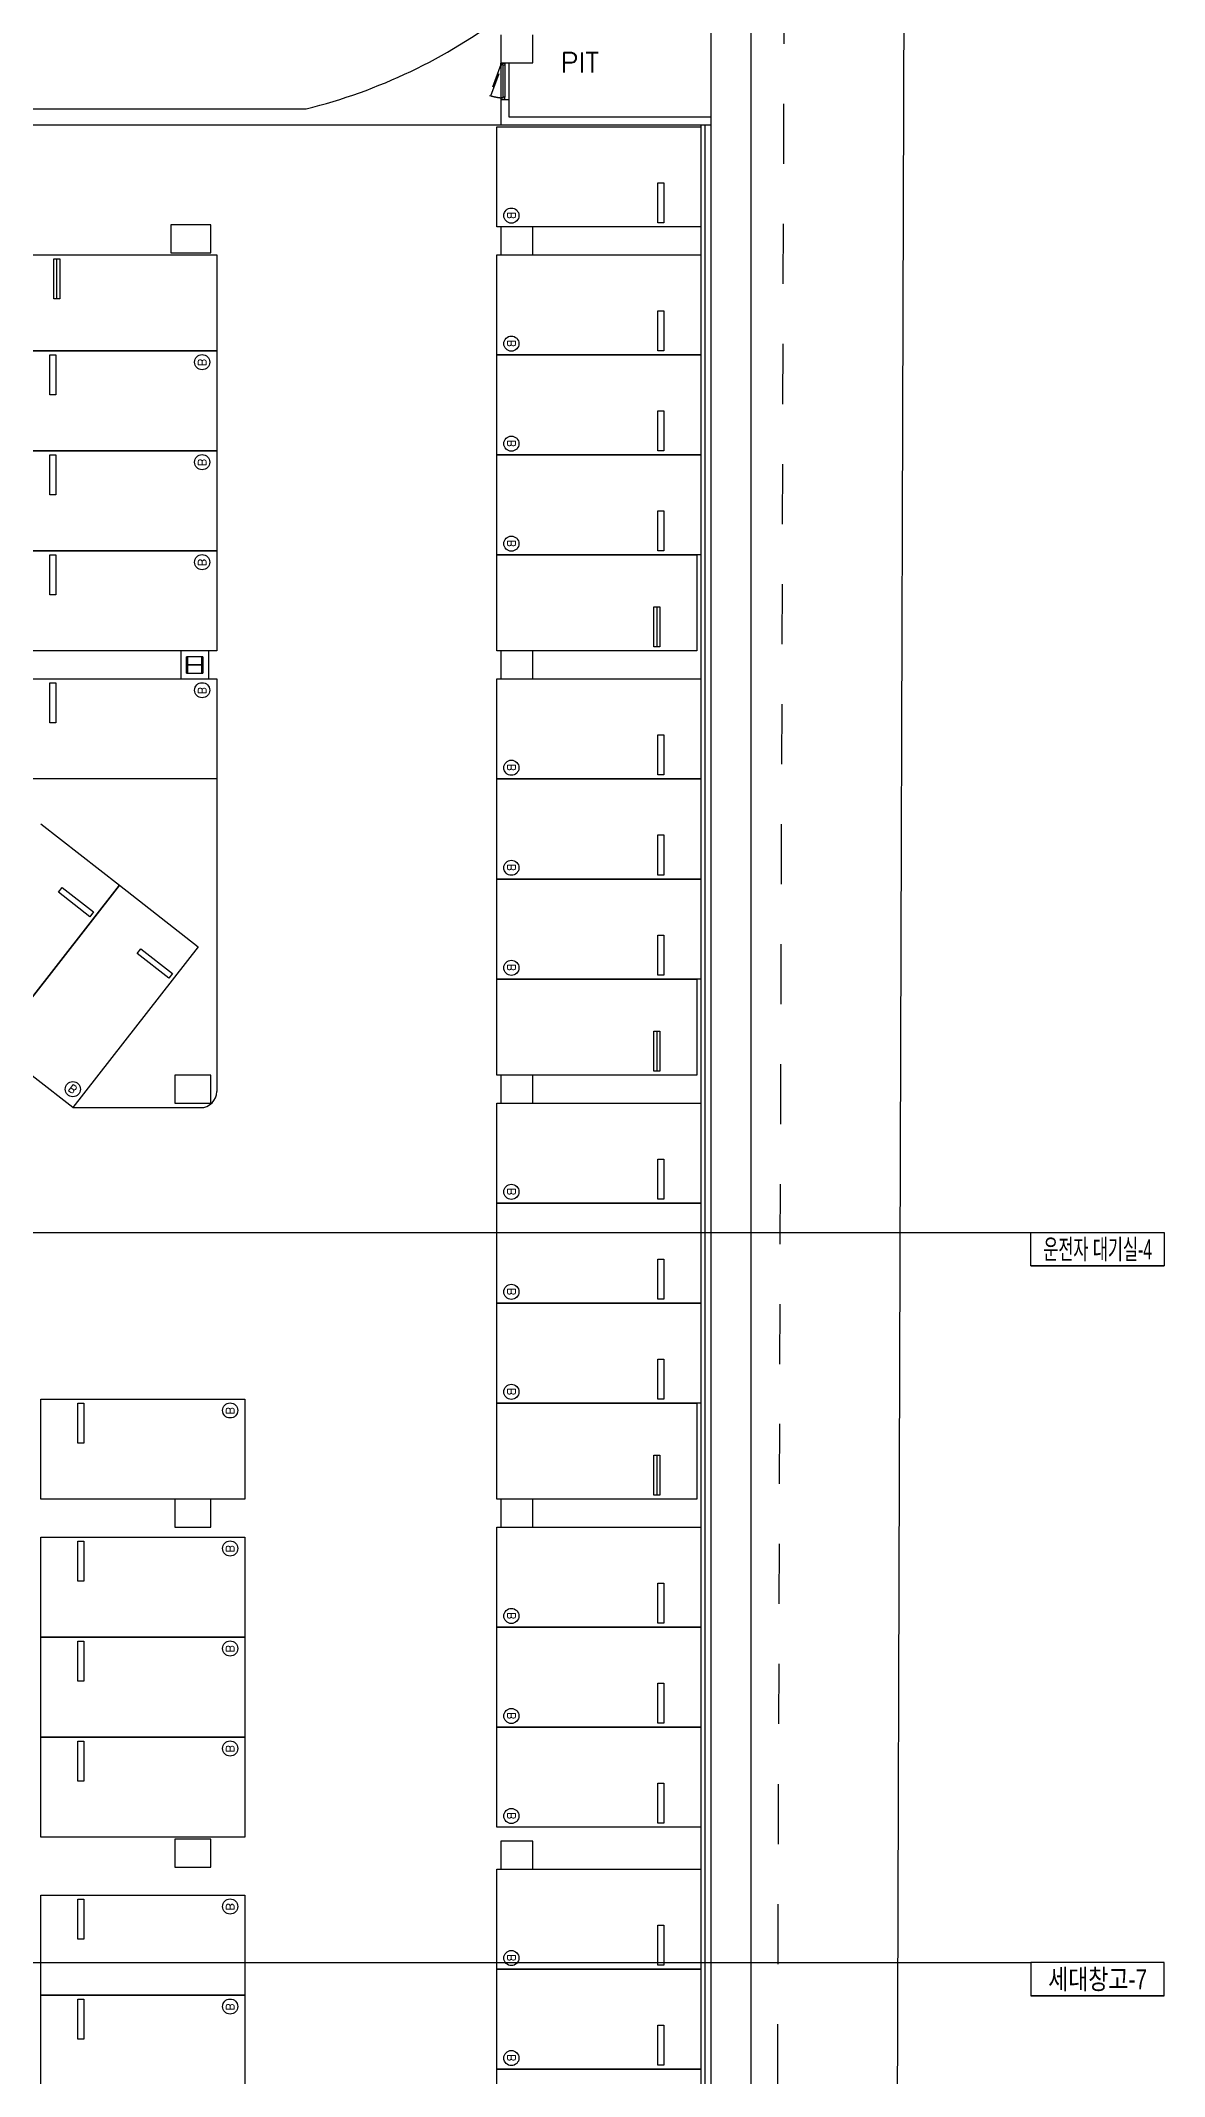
# Model space of a CAD drawing. Header units: millimetres. Extents: x -7614 to 421357, y 87385 to 341757.
# Drawn here: x 393270 to 421357, y 124852 to 175729 of the extents above; entities that cross this region are included whole.
import ezdxf
from ezdxf.enums import TextEntityAlignment as Align

# ---------------------------------------------------------------- set-up
doc = ezdxf.new("R2010")
doc.units = ezdxf.units.MM
doc.header["$LTSCALE"] = 600
doc.header["$MEASUREMENT"] = 0
doc.linetypes.add('HIDDEN', pattern=[2, 1, -1])
for name, color, linetype in [('e-plan', 9, 'CONTINUOUS'), ('e-room-box', 7, 'CONTINUOUS'), ('e-text', 6, 'CONTINUOUS')]:
    doc.layers.add(name, color=color, linetype=linetype)
doc.styles.add('kiahn', font='romans.shx', dxfattribs={"bigfont": 'cadhs.shx'})
doc.styles.add('돋움', font='Dotum.ttf')

msp = doc.modelspace()

# ---------------------------------------------------------------- linework, layer by layer
at = {"layer": 'e-plan', "linetype": 'HIDDEN', "ltscale": 2.5}
for p, q in [((411749, 142649), (412048, 238264)), ((411593, 91658), (411749, 142649))]:
    msp.add_line(p, q, dxfattribs=at)
at = {"layer": 'e-plan'}
for p, q in [((414749, 142639), (415048, 238255)), ((410020, 181477), (410020, 94727)), ((411020, 180477), (411020, 93727)), ((404770, 175877), (404770, 175177)), ((405570, 175177), (405570, 175877)), ((404770, 175177), (405570, 175177)), ((404770, 175167), (404870, 175167)), ((404770, 175132), (404770, 175167)), ((404770, 175132), (404770, 174302)), ((404820, 175132), (404770, 175132)), ((404820, 175117), (404820, 175132)), ((404820, 175117), (404820, 174317)), ((404870, 175117), (404820, 175117)), ((404870, 175167), (404870, 175132)), ((404870, 175132), (404870, 175117)), ((404870, 175117), (404870, 174317)), ((404970, 175177), (404970, 174257)), ((404970, 175177), (404970, 174257)), ((392870, 174027), (399907, 174027)), ((404820, 174302), (404770, 174302)), ((404770, 174302), (404770, 174267)), ((404770, 174267), (404870, 174267)), ((404770, 174257), (404770, 173627)), ((404770, 174257), (404970, 174257)), ((404870, 174317), (404820, 174317)), ((404820, 174317), (404820, 174302)), ((404870, 174302), (404870, 174317)), ((404870, 174267), (404870, 174302)), ((404970, 174257), (404970, 173827)), ((392870, 173627), (404770, 173627)), ((404670, 171077), (404670, 173577)), ((404670, 173577), (409770, 173577)), ((404770, 173627), (410020, 173627)), ((404970, 173827), (410020, 173827)), ((409770, 173627), (409770, 102627)), ((409770, 173577), (409770, 171077)), ((409870, 173627), (409870, 102627)), ((408695, 171177), (408695, 172177)), ((408695, 172177), (408845, 172177)), ((408845, 172177), (408845, 171177)), ((397520, 171127), (396520, 171127)), ((396520, 171127), (396520, 170427)), ((397520, 170427), (397520, 171127)), ((409770, 171077), (404670, 171077)), ((405570, 171077), (404770, 171077)), ((404770, 171077), (404770, 170377)), ((405570, 170377), (405570, 171077)), ((408845, 171177), (408695, 171177)), ((392670, 170377), (397670, 170377)), ((393595, 170277), (393745, 170277)), ((393595, 169277), (393595, 170277)), ((393670, 169277), (393670, 170277)), ((393745, 170277), (393745, 169277)), ((396520, 170427), (397520, 170427)), ((397670, 170377), (397670, 167977)), ((404670, 167877), (404670, 170377)), ((404670, 170377), (409770, 170377)), ((404770, 170377), (405570, 170377)), ((409770, 170377), (409770, 167877)), ((393745, 169277), (393595, 169277)), ((408695, 167977), (408695, 168977)), ((408695, 168977), (408845, 168977)), ((408845, 168977), (408845, 167977)), ((392570, 167977), (397670, 167977)), ((397670, 167977), (392670, 167977)), ((397670, 167977), (397670, 165477)), ((408845, 167977), (408695, 167977)), ((393495, 167877), (393645, 167877)), ((393495, 166877), (393495, 167877)), ((393645, 167877), (393645, 166877)), ((404670, 165377), (404670, 167877)), ((404670, 167877), (409770, 167877)), ((409770, 167877), (404670, 167877)), ((409770, 167877), (409770, 165377)), ((393645, 166877), (393495, 166877)), ((408695, 165477), (408695, 166477)), ((408695, 166477), (408845, 166477)), ((408845, 166477), (408845, 165477)), ((397670, 165477), (392570, 165477)), ((392570, 165477), (397670, 165477)), ((393495, 165377), (393645, 165377)), ((393495, 164377), (393495, 165377)), ((393645, 165377), (393645, 164377)), ((397670, 165477), (397670, 162977)), ((404670, 162877), (404670, 165377)), ((404670, 165377), (409770, 165377)), ((409770, 165377), (404670, 165377)), ((408845, 165477), (408695, 165477)), ((409770, 165377), (409770, 162877)), ((393645, 164377), (393495, 164377)), ((408695, 162977), (408695, 163977)), ((408695, 163977), (408845, 163977)), ((408845, 163977), (408845, 162977)), ((397670, 162977), (392570, 162977)), ((392570, 162977), (397670, 162977)), ((393495, 162877), (393645, 162877)), ((393495, 161877), (393495, 162877)), ((393645, 162877), (393645, 161877)), ((397670, 162977), (397670, 160477)), ((409770, 162877), (404670, 162877)), ((404670, 160477), (404670, 162877)), ((404670, 162877), (409670, 162877)), ((408845, 162977), (408695, 162977)), ((409670, 162877), (409670, 160477)), ((393645, 161877), (393495, 161877)), ((408595, 160577), (408595, 161577)), ((408595, 161577), (408745, 161577)), ((408670, 161577), (408670, 160577)), ((408745, 161577), (408745, 160577)), ((397670, 160477), (392570, 160477)), ((397470, 160477), (396770, 160477)), ((396770, 160477), (396770, 159777)), ((396913, 159924), (396913, 160329)), ((396913, 160329), (396941, 160329)), ((396913, 160329), (396913, 159924)), ((397327, 160329), (396913, 160329)), ((396941, 160329), (396941, 160150)), ((397299, 160150), (397299, 160329)), ((397299, 160329), (397327, 160329)), ((397327, 160329), (397327, 160126)), ((397327, 159924), (397327, 160329)), ((397470, 159777), (397470, 160477)), ((409670, 160477), (404670, 160477)), ((405570, 160477), (404770, 160477)), ((404770, 160477), (404770, 159777)), ((405570, 159777), (405570, 160477)), ((408745, 160577), (408595, 160577)), ((392570, 159777), (397670, 159777)), ((396770, 159777), (397470, 159777)), ((396941, 159924), (396913, 159924)), ((396913, 159924), (397327, 159924)), ((396941, 160104), (396941, 159924)), ((396955, 160136), (397285, 160136)), ((397285, 160118), (396955, 160118)), ((397299, 159924), (397299, 160104)), ((397327, 159924), (397299, 159924)), ((397327, 160126), (397327, 159924)), ((397670, 159777), (397670, 157277)), ((404670, 157277), (404670, 159777)), ((404670, 159777), (409770, 159777)), ((404770, 159777), (405570, 159777)), ((409770, 159777), (409770, 157277)), ((393495, 159677), (393645, 159677)), ((393495, 158677), (393495, 159677)), ((393645, 159677), (393645, 158677)), ((393645, 158677), (393495, 158677)), ((408695, 157377), (408695, 158377)), ((408695, 158377), (408845, 158377)), ((408845, 158377), (408845, 157377)), ((397670, 157277), (392570, 157277)), ((397670, 157277), (397670, 149462)), ((404670, 154777), (404670, 157277)), ((404670, 157277), (409770, 157277)), ((409770, 157277), (404670, 157277)), ((408845, 157377), (408695, 157377)), ((409770, 157277), (409770, 154777)), ((393270, 156159), (395240, 154620)), ((408695, 154877), (408695, 155877)), ((408695, 155877), (408845, 155877)), ((408845, 155877), (408845, 154877)), ((404670, 152277), (404670, 154777)), ((404670, 154777), (409770, 154777)), ((409770, 154777), (404670, 154777)), ((408845, 154877), (408695, 154877)), ((409770, 154777), (409770, 152277)), ((395240, 154620), (392100, 150601)), ((392100, 150601), (395240, 154620)), ((393712, 154450), (393804, 154568)), ((394500, 153834), (393712, 154450)), ((393804, 154568), (394592, 153953)), ((395240, 154620), (397210, 153081)), ((394592, 153953), (394500, 153834)), ((408695, 152377), (408695, 153377)), ((408695, 153377), (408845, 153377)), ((408845, 153377), (408845, 152377)), ((397210, 153081), (394070, 149062)), ((395682, 152911), (395774, 153029)), ((396470, 152295), (395682, 152911)), ((395774, 153029), (396562, 152413)), ((396562, 152413), (396470, 152295)), ((409770, 152277), (404670, 152277)), ((404670, 149877), (404670, 152277)), ((404670, 152277), (409670, 152277)), ((408845, 152377), (408695, 152377)), ((409670, 152277), (409670, 149877)), ((394070, 149062), (392100, 150601)), ((408595, 149977), (408595, 150977)), ((408595, 150977), (408745, 150977)), ((408670, 150977), (408670, 149977)), ((408745, 150977), (408745, 149977)), ((397520, 149877), (396620, 149877)), ((396620, 149877), (396620, 149177)), ((397520, 149177), (397520, 149877)), ((409670, 149877), (404670, 149877)), ((405570, 149877), (404770, 149877)), ((404770, 149877), (404770, 149177)), ((405570, 149177), (405570, 149877)), ((408745, 149977), (408595, 149977)), ((396620, 149177), (397520, 149177)), ((404670, 146677), (404670, 149177)), ((404670, 149177), (409770, 149177)), ((404770, 149177), (405570, 149177)), ((409770, 149177), (409770, 146677)), ((394070, 149062), (397270, 149062)), ((408695, 146777), (408695, 147777)), ((408695, 147777), (408845, 147777)), ((408845, 147777), (408845, 146777)), ((404670, 144177), (404670, 146677)), ((404670, 146677), (409770, 146677)), ((409770, 146677), (404670, 146677)), ((408845, 146777), (408695, 146777)), ((409770, 146677), (409770, 144177)), ((408695, 144277), (408695, 145277)), ((408695, 145277), (408845, 145277)), ((408845, 145277), (408845, 144277)), ((409770, 144177), (404670, 144177)), ((404670, 141677), (404670, 144177)), ((404670, 144177), (409770, 144177)), ((408845, 144277), (408695, 144277)), ((409770, 144177), (409770, 141677)), ((408695, 141777), (408695, 142777)), ((408695, 142777), (408845, 142777)), ((408845, 142777), (408845, 141777)), ((414593, 91642), (414749, 142639)), ((393270, 139277), (393270, 141777)), ((393270, 141777), (398370, 141777)), ((394195, 141677), (394345, 141677)), ((394195, 140677), (394195, 141677)), ((394345, 141677), (394345, 140677)), ((398370, 141777), (398370, 139277)), ((409770, 141677), (404670, 141677)), ((404670, 139277), (404670, 141677)), ((404670, 141677), (409670, 141677)), ((408845, 141777), (408695, 141777)), ((409670, 141677), (409670, 139277)), ((394345, 140677), (394195, 140677)), ((408595, 139377), (408595, 140377)), ((408595, 140377), (408745, 140377)), ((408670, 140377), (408670, 139377)), ((408745, 140377), (408745, 139377)), ((398370, 139277), (393270, 139277)), ((397520, 139277), (396620, 139277)), ((396620, 139277), (396620, 138577)), ((397520, 138577), (397520, 139277)), ((409670, 139277), (404670, 139277)), ((405570, 139277), (404770, 139277)), ((404770, 139277), (404770, 138577)), ((405570, 138577), (405570, 139277)), ((408745, 139377), (408595, 139377)), ((396620, 138577), (397520, 138577)), ((404670, 136077), (404670, 138577)), ((404670, 138577), (409770, 138577)), ((404770, 138577), (405570, 138577)), ((409770, 138577), (409770, 136077)), ((393270, 135827), (393270, 138327)), ((393270, 138327), (398370, 138327)), ((394195, 138227), (394345, 138227)), ((394195, 137227), (394195, 138227)), ((394345, 138227), (394345, 137227)), ((398370, 138327), (398370, 135827)), ((394345, 137227), (394195, 137227)), ((408695, 136177), (408695, 137177)), ((408695, 137177), (408845, 137177)), ((408845, 137177), (408845, 136177)), ((404670, 133577), (404670, 136077)), ((404670, 136077), (409770, 136077)), ((409770, 136077), (404670, 136077)), ((408845, 136177), (408695, 136177)), ((409770, 136077), (409770, 133577)), ((398370, 135827), (393270, 135827)), ((393270, 133327), (393270, 135827)), ((393270, 135827), (398370, 135827)), ((394195, 135727), (394345, 135727)), ((394195, 134727), (394195, 135727)), ((394345, 135727), (394345, 134727)), ((398370, 135827), (398370, 133327)), ((394345, 134727), (394195, 134727)), ((408695, 133677), (408695, 134677)), ((408695, 134677), (408845, 134677)), ((408845, 134677), (408845, 133677)), ((398370, 133327), (393270, 133327)), ((393270, 130827), (393270, 133327)), ((393270, 133327), (398370, 133327)), ((398370, 133327), (398370, 130827)), ((409770, 133577), (404670, 133577)), ((404670, 131077), (404670, 133577)), ((404670, 133577), (409770, 133577)), ((408845, 133677), (408695, 133677)), ((409770, 133577), (409770, 131077)), ((394195, 133227), (394345, 133227)), ((394195, 132227), (394195, 133227)), ((394345, 133227), (394345, 132227)), ((394345, 132227), (394195, 132227)), ((408695, 131177), (408695, 132177)), ((408695, 132177), (408845, 132177)), ((408845, 132177), (408845, 131177)), ((398370, 130827), (393270, 130827)), ((397520, 130777), (396620, 130777)), ((396620, 130777), (396620, 130077)), ((397520, 130077), (397520, 130777)), ((409770, 131077), (404670, 131077)), ((408845, 131177), (408695, 131177)), ((405570, 130727), (404770, 130727)), ((404770, 130727), (404770, 130027)), ((405570, 130027), (405570, 130727)), ((396620, 130077), (397520, 130077)), ((404670, 127527), (404670, 130027)), ((404670, 130027), (409770, 130027)), ((404770, 130027), (405570, 130027)), ((409770, 130027), (409770, 127527)), ((393270, 126877), (393270, 129377)), ((393270, 129377), (398370, 129377)), ((394195, 129277), (394345, 129277)), ((394195, 128277), (394195, 129277)), ((394345, 129277), (394345, 128277)), ((398370, 129377), (398370, 126877)), ((394345, 128277), (394195, 128277)), ((408695, 127627), (408695, 128627)), ((408695, 128627), (408845, 128627)), ((408845, 128627), (408845, 127627)), ((404670, 125027), (404670, 127527)), ((404670, 127527), (409770, 127527)), ((409770, 127527), (404670, 127527)), ((408845, 127627), (408695, 127627)), ((409770, 127527), (409770, 125027)), ((398370, 126877), (393270, 126877)), ((393270, 124377), (393270, 126877)), ((393270, 126877), (398370, 126877)), ((394195, 126777), (394345, 126777)), ((394195, 125777), (394195, 126777)), ((394345, 126777), (394345, 125777)), ((398370, 126877), (398370, 124377)), ((394345, 125777), (394195, 125777)), ((408695, 125127), (408695, 126127)), ((408695, 126127), (408845, 126127)), ((408845, 126127), (408845, 125127)), ((409770, 125027), (404670, 125027)), ((404670, 122527), (404670, 125027)), ((404670, 125027), (409770, 125027)), ((408845, 125127), (408695, 125127)), ((409770, 125027), (409770, 122527))]:
    msp.add_line(p, q, dxfattribs=at)
at = {"layer": 'e-plan', "linetype": 'HIDDEN'}
for p, q in [((404770, 175132), (404485, 174363)), ((404523, 174350), (404808, 175117)), ((404808, 175117), (404770, 175132)), ((404485, 174363), (404523, 174350))]:
    msp.add_line(p, q, dxfattribs=at)
at = {"layer": 'e-plan'}
for centre in [(405036, 171358), (405036, 168158), (397305, 167695), (397305, 165195), (405036, 165658), (405036, 163158), (397305, 162695), (397305, 159495), (405036, 157558), (405036, 155058), (405036, 152558), (394073, 149523), (405036, 146958), (405036, 144458), (405036, 141958), (398005, 141495), (398005, 138045), (405036, 136358), (398005, 135545), (405036, 133858), (398005, 133045), (405036, 131358), (398005, 129095), (405036, 127808), (398005, 126595), (405036, 125308)]:
    msp.add_circle(centre, 189, dxfattribs=at)
for centre, radius, start, end in [((396620, 187327), 13700, 283.8795, 307.1382), ((396955, 160150), 14, 180, 270), ((396955, 160104), 14, 90, 180), ((397285, 160150), 14, 270, 0), ((397285, 160104), 14, 0, 90), ((397270, 149462), 400, 270, 0)]:
    msp.add_arc(centre, radius, start, end, dxfattribs=at)
at = {"layer": 'e-plan', "linetype": 'HIDDEN'}
msp.add_arc((405028, 176281), 1996, 255.3415, 262.5948, dxfattribs=at)
at = {"layer": 'e-plan'}
msp.add_point((397120, 160127), dxfattribs=at)
at = {"layer": 'e-room-box'}
for p, q in [((373777, 145940), (418023, 145940)), ((418023, 145940), (421357, 145940)), ((418023, 145107), (418023, 145940)), ((418023, 145940), (421357, 145940)), ((418023, 145107), (418023, 145940)), ((421357, 145940), (421357, 145107)), ((421357, 145940), (421357, 145107)), ((418023, 145107), (421357, 145107)), ((418023, 145107), (421357, 145107)), ((421357, 145107), (418023, 145107)), ((421357, 145107), (418023, 145107)), ((392252, 127695), (418023, 127695)), ((421357, 127695), (418023, 127695)), ((418023, 127695), (418023, 126862)), ((421357, 126862), (421357, 127695)), ((421357, 126862), (418023, 126862)), ((418023, 126862), (421357, 126862))]:
    msp.add_line(p, q, dxfattribs=at)

# ---------------------------------------------------------------- texts
at = {"layer": 'e-plan', "style": 'kiahn'}
msp.add_text('PIT', height=500, dxfattribs=at).set_placement((406259, 174934))
at = {"layer": 'e-plan', "style": 'kiahn', "text_generation_flag": 4}
for rotation, p in [(270, (405137, 171457)), (270, (405137, 168257)), (90, (397204, 167596)), (270, (405137, 165757)), (90, (397204, 165096)), (270, (405137, 163257)), (90, (397204, 162596)), (90, (397204, 159396)), (270, (405137, 157657)), (270, (405137, 155157)), (270, (405137, 152657)), (322, (394058, 149664)), (270, (405137, 147057)), (270, (405137, 144557)), (270, (405137, 142057)), (90, (397904, 141396)), (90, (397904, 137946)), (270, (405137, 136457)), (90, (397904, 135446)), (270, (405137, 133957)), (90, (397904, 132946)), (270, (405137, 131457)), (90, (397904, 128996)), (270, (405137, 127907)), (90, (397904, 126496)), (270, (405137, 125407))]:
    msp.add_text('B', height=200, rotation=rotation, dxfattribs=at).set_placement(p)
at = {"layer": 'e-text', "style": '돋움'}
for s, width, p in [('운전자 대기실-4', 0.6, (419690, 145524)), ('세대창고-7', 0.8, (419690, 127279))]:
    msp.add_text(s, height=500, dxfattribs=dict(at, width=width)).set_placement(p, align=Align.MIDDLE_CENTER)

doc.saveas('drawing.dxf')
